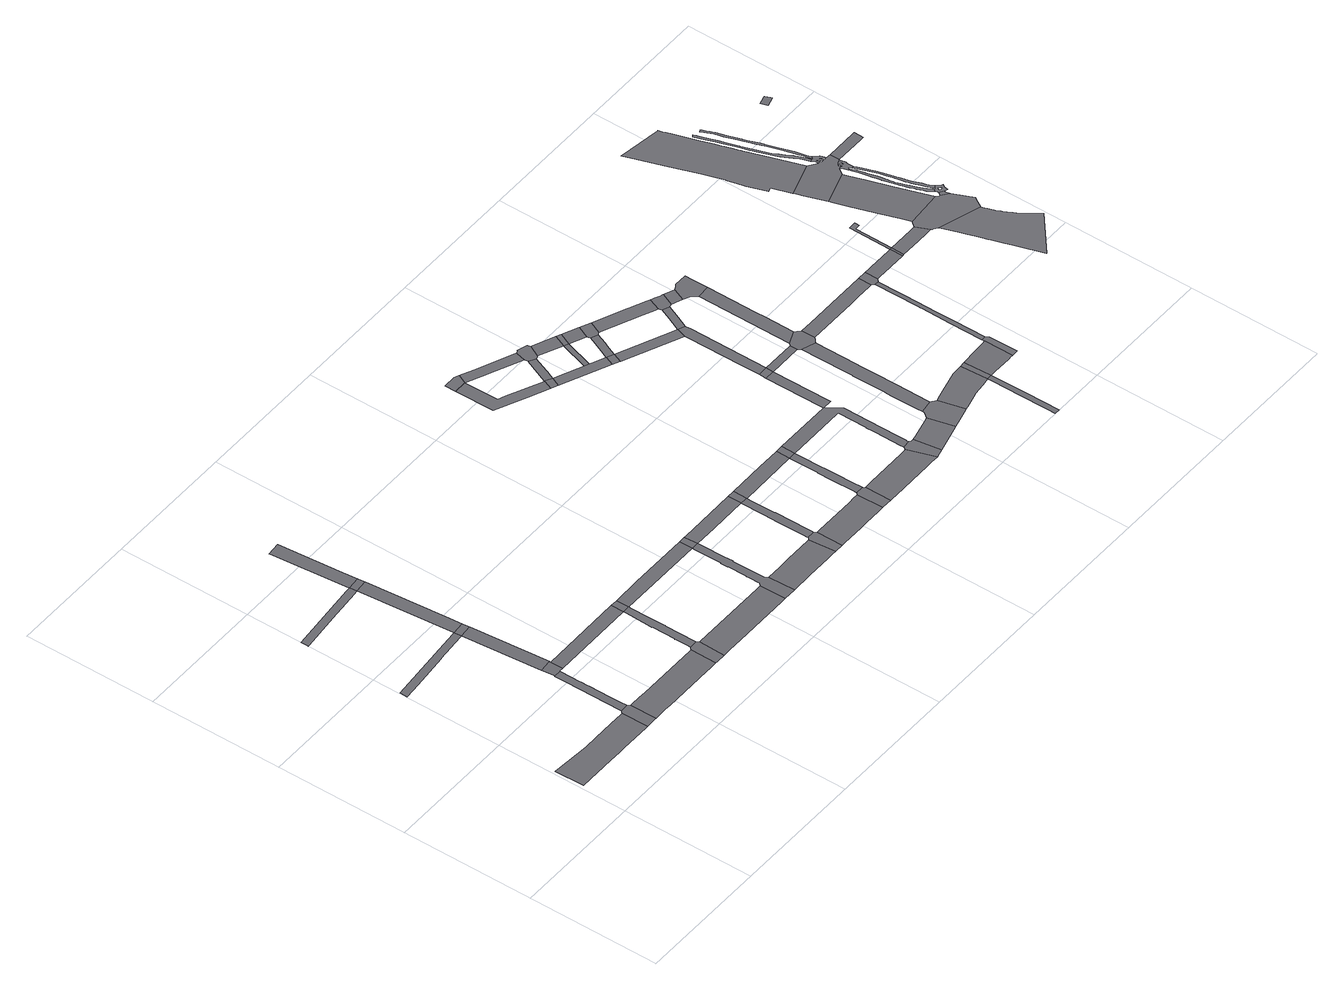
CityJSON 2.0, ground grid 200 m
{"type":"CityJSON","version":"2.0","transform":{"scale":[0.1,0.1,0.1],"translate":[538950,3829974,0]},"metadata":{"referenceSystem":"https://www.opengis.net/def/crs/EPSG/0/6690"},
"CityObjects":{
"road1":{"type":"Road","attributes":{"RoadStructureAttribute.sectionType":"1"},"geometry":[{"type":"MultiSurface","lod":"1","boundaries":[[[0,1,2,3,4,5,6,7,8,9,10,11,12,13,14,15,16,17,18]]]}]},
"road2":{"type":"Road","attributes":{"RoadStructureAttribute.sectionType":"1"},"geometry":[{"type":"MultiSurface","lod":"1","boundaries":[[[19,20,21,22,23,24,25,26,27,28,29,30]]]}]},
"road3":{"type":"Road","geometry":[{"type":"MultiSurface","lod":"1","boundaries":[[[31,32,33,34,35,18,17,36,37,38]]]}]},
"road4":{"type":"Road","attributes":{"RoadStructureAttribute.sectionType":"1"},"geometry":[{"type":"MultiSurface","lod":"1","boundaries":[[[39,40,41,42,33,32,43,44,45,46,47,48,49,50,51]]]}]},
"road5":{"type":"Road","attributes":{"RoadStructureAttribute.sectionType":"1"},"geometry":[{"type":"MultiSurface","lod":"1","boundaries":[[[52,53,54,55,56,57,58,59,60,61,62,63,64]]]}]},
"road6":{"type":"Road","geometry":[{"type":"MultiSurface","lod":"1","boundaries":[[[65,66,67,51,50,68,69,70]]]}]},
"road7":{"type":"Road","attributes":{"RoadStructureAttribute.sectionType":"1"},"geometry":[{"type":"MultiSurface","lod":"1","boundaries":[[[71,72,30,66,65]]]}]},
"road8":{"type":"Road","attributes":{"RoadStructureAttribute.sectionType":"1"},"geometry":[{"type":"MultiSurface","lod":"1","boundaries":[[[73,74,75,76,38,37,77,78,79,80,81,82,83,84,85]]]}]},
"road9":{"type":"Road","geometry":[{"type":"MultiSurface","lod":"1","boundaries":[[[86,19,30,72]]]}]},
"road10":{"type":"Road","attributes":{"RoadStructureAttribute.sectionType":"1"},"geometry":[{"type":"MultiSurface","lod":"1","boundaries":[[[87,88,89,90,19,86]]]}]},
"road11":{"type":"Road","geometry":[{"type":"MultiSurface","lod":"1","boundaries":[[[91,52,64,89,88]]]}]},
"road12":{"type":"Road","attributes":{"RoadStructureAttribute.sectionType":"1"},"geometry":[{"type":"MultiSurface","lod":"1","boundaries":[[[70,69,92,93,94]]]}]},
"road13":{"type":"Road","attributes":{"RoadStructureAttribute.sectionType":"1"},"geometry":[{"type":"MultiSurface","lod":"1","boundaries":[[[95,96,97,98,99,52,91]]]}]},
"road14":{"type":"Road","geometry":[{"type":"MultiSurface","lod":"1","boundaries":[[[100,101,85,84,102,103,104,105,106,107,108]]]}]},
"road15":{"type":"Road","attributes":{"RoadStructureAttribute.sectionType":"1"},"geometry":[{"type":"MultiSurface","lod":"1","boundaries":[[[109,110,111,112,113,114,115,116,117,118,119,93,120,121,122,123,124,125,126,127,128,129,130,131,132,133,100,108]]]}]},
"road16":{"type":"Road","geometry":[{"type":"MultiSurface","lod":"1","boundaries":[[[94,93,119,134]]]}]},
"road17":{"type":"Road","attributes":{"RoadStructureAttribute.sectionType":"1"},"geometry":[{"type":"MultiSurface","lod":"1","boundaries":[[[135,136,105,104,137,138,139,140,141,142,143]]]}]},
"road18":{"type":"Road","attributes":{"RoadStructureAttribute.sectionType":"1"},"geometry":[{"type":"MultiSurface","lod":"1","boundaries":[[[144,134,119,145,146,147]]]}]},
"road19":{"type":"Road","attributes":{"RoadStructureAttribute.sectionType":"1"},"geometry":[{"type":"MultiSurface","lod":"1","boundaries":[[[148,149,150,151,152,153,154,155,156,157,158,159,160,146,161,162,163,164,165,166,167,168,169,170,171,172,173,174,175,143,142,176,177]]]}]},
"road20":{"type":"Road","geometry":[{"type":"MultiSurface","lod":"1","boundaries":[[[147,146,160,178]]]}]},
"road21":{"type":"Road","geometry":[{"type":"MultiSurface","lod":"1","boundaries":[[[179,180,181,182,183,184,177,176,185,186,187,188,189,190]]]}]},
"road22":{"type":"Road","attributes":{"RoadStructureAttribute.sectionType":"1"},"geometry":[{"type":"MultiSurface","lod":"1","boundaries":[[[191,192,178,160,193,194,195,196]]]}]},
"road23":{"type":"Road","geometry":[{"type":"MultiSurface","lod":"1","boundaries":[[[197,198,190,189,199,200,201]]]}]},
"road24":{"type":"Road","attributes":{"RoadStructureAttribute.sectionType":"1"},"geometry":[{"type":"MultiSurface","lod":"1","boundaries":[[[202,203,204,205,206,207,197,201,208,209,210,211,212,213,214]]]}]},
"road25":{"type":"Road","geometry":[{"type":"MultiSurface","lod":"1","boundaries":[[[196,195,202,214,215]]]}]},
"road26":{"type":"Road","attributes":{"RoadStructureAttribute.sectionType":"1"},"geometry":[{"type":"MultiSurface","lod":"1","boundaries":[[[216,217,218,200,199,219,220,221,222,223,224]]]}]},
"road27":{"type":"Road","attributes":{"RoadStructureAttribute.sectionType":"1"},"geometry":[{"type":"MultiSurface","lod":"1","boundaries":[[[225,215,214,226,227,228,229]]]}]},
"road28":{"type":"Road","geometry":[{"type":"MultiSurface","lod":"1","boundaries":[[[230,231,224,223,232,233,234,235,236,237]]]}]},
"road29":{"type":"Road","attributes":{"RoadStructureAttribute.sectionType":"1"},"geometry":[{"type":"MultiSurface","lod":"1","boundaries":[[[238,239,240]]]}]},
"road30":{"type":"Road","geometry":[{"type":"MultiSurface","lod":"1","boundaries":[[[241,242,243,238,240,244]]]}]},
"road31":{"type":"Road","attributes":{"RoadStructureAttribute.sectionType":"1"},"geometry":[{"type":"MultiSurface","lod":"1","boundaries":[[[228,245,246,247,248,249,230,237,250,251,252,253,254,255,256]]]}]},
"road32":{"type":"Road","attributes":{"RoadStructureAttribute.sectionType":"1"},"geometry":[{"type":"MultiSurface","lod":"1","boundaries":[[[257,258,240,239,259,260,261,262]]]}]},
"road33":{"type":"Road","geometry":[{"type":"MultiSurface","lod":"1","boundaries":[[[229,228,256,263]]]}]},
"road34":{"type":"Road","attributes":{"RoadStructureAttribute.sectionType":"1"},"geometry":[{"type":"MultiSurface","lod":"1","boundaries":[[[264,265,244,240,266,267,268,269,270,271]]]}]},
"road35":{"type":"Road","geometry":[{"type":"MultiSurface","lod":"1","boundaries":[[[272,262,261,273,274]]]}]},
"road36":{"type":"Road","attributes":{"RoadStructureAttribute.sectionType":"1"},"geometry":[{"type":"MultiSurface","lod":"1","boundaries":[[[275,276,277,278,234,233,279,280,281,282,283,284]]]}]},
"road37":{"type":"Road","attributes":{"RoadStructureAttribute.sectionType":"1"},"geometry":[{"type":"MultiSurface","lod":"1","boundaries":[[[285,272,274,286,287,288]]]}]},
"road38":{"type":"Road","attributes":{"RoadStructureAttribute.sectionType":"1"},"geometry":[{"type":"MultiSurface","lod":"1","boundaries":[[[263,256,289,290,291,292,293,294,295,296,297,298,299,300,301,302,303,304,305,306,307,308,309,310]]]}]},
"road39":{"type":"Road","attributes":{"RoadStructureAttribute.sectionType":"1"},"geometry":[{"type":"MultiSurface","lod":"1","boundaries":[[[274,273,311,312]]]}]},
"road40":{"type":"Road","geometry":[{"type":"MultiSurface","lod":"1","boundaries":[[[313,314,271,270,315,316,285,288,317,318,319,320,321]]]}]},
"road41":{"type":"Road","geometry":[{"type":"MultiSurface","lod":"1","boundaries":[[[322,323,324,300,299,325,326,327,328,275,284,329,330,331]]]}]},
"road42":{"type":"Road","attributes":{"RoadStructureAttribute.sectionType":"1"},"geometry":[{"type":"MultiSurface","lod":"1","boundaries":[[[332,333,334,335]]]}]},
"road43":{"type":"Road","attributes":{"RoadStructureAttribute.sectionType":"1"},"geometry":[{"type":"MultiSurface","lod":"1","boundaries":[[[336,320,319,332,337]]]}]},
"road44":{"type":"Road","geometry":[{"type":"MultiSurface","lod":"1","boundaries":[[[312,311,338,339]]]}]},
"road45":{"type":"Road","geometry":[{"type":"MultiSurface","lod":"1","boundaries":[[[337,332,335,340]]]}]},
"road46":{"type":"Road","attributes":{"RoadStructureAttribute.sectionType":"1"},"geometry":[{"type":"MultiSurface","lod":"1","boundaries":[[[341,342,343,331,330,344,345]]]}]},
"road47":{"type":"Road","attributes":{"RoadStructureAttribute.sectionType":"1"},"geometry":[{"type":"MultiSurface","lod":"1","boundaries":[[[346,347,348,312,339,349,350,351]]]}]},
"road48":{"type":"Road","attributes":{"RoadStructureAttribute.sectionType":"1"},"geometry":[{"type":"MultiSurface","lod":"1","boundaries":[[[340,335,352,353]]]}]},
"road49":{"type":"Road","attributes":{"RoadStructureAttribute.sectionType":"1"},"geometry":[{"type":"MultiSurface","lod":"1","boundaries":[[[354,355,356,357,358,310]]]}]},
"road50":{"type":"Road","attributes":{"RoadStructureAttribute.sectionType":"1"},"geometry":[{"type":"MultiSurface","lod":"1","boundaries":[[[359,339,338,360,361,362]]]}]},
"road51":{"type":"Road","geometry":[{"type":"MultiSurface","lod":"1","boundaries":[[[353,352,346,351,363,364,365]]]}]},
"road52":{"type":"Road","geometry":[{"type":"MultiSurface","lod":"1","boundaries":[[[366,357,356,367]]]}]},
"road53":{"type":"Road","geometry":[{"type":"MultiSurface","lod":"1","boundaries":[[[368,369,370,371,372,373,341,345,374,375,376,377]]]}]},
"road54":{"type":"Road","attributes":{"RoadStructureAttribute.sectionType":"1"},"geometry":[{"type":"MultiSurface","lod":"1","boundaries":[[[362,361,378,379,380,366,367,381,382]]]}]},
"road55":{"type":"Road","attributes":{"RoadStructureAttribute.sectionType":"1"},"geometry":[{"type":"MultiSurface","lod":"1","boundaries":[[[367,356,383,384]]]}]},
"road56":{"type":"Road","attributes":{"RoadStructureAttribute.sectionType":"1"},"geometry":[{"type":"MultiSurface","lod":"1","boundaries":[[[385,386,387,388,365,364,389,390,391,392,393]]]}]},
"road57":{"type":"Road","attributes":{"RoadStructureAttribute.sectionType":"1"},"geometry":[{"type":"MultiSurface","lod":"1","boundaries":[[[394,395,396,397,398,399,400,401,402,403,371,370,404,405,406,407,408,409,410]]]}]},
"road58":{"type":"Road","geometry":[{"type":"MultiSurface","lod":"1","boundaries":[[[411,412,413,362,382,414,415]]]}]},
"road59":{"type":"Road","attributes":{"RoadStructureAttribute.sectionType":"1"},"geometry":[{"type":"MultiSurface","lod":"1","boundaries":[[[416,417,418,419,420,421,377,376,422,423,424,425,426]]]}]},
"road60":{"type":"Road","geometry":[{"type":"MultiSurface","lod":"1","boundaries":[[[427,428,429,430,431,384,383,432,394,410,433,434,435,436]]]}]},
"road61":{"type":"Road","geometry":[{"type":"MultiSurface","lod":"1","boundaries":[[[437,438,393,392,439,411,415,440,441,442,443]]]}]},
"road62":{"type":"Road","attributes":{"RoadStructureAttribute.sectionType":"1"},"geometry":[{"type":"MultiSurface","lod":"1","boundaries":[[[444,445,446,447,448,449,450,451,426]]]}]},
"road63":{"type":"Road","attributes":{"RoadStructureAttribute.sectionType":"1"},"geometry":[{"type":"MultiSurface","lod":"1","boundaries":[[[443,442,452,453]]]}]},
"road64":{"type":"Road","attributes":{"RoadStructureAttribute.sectionType":"1"},"geometry":[{"type":"MultiSurface","lod":"1","boundaries":[[[454,455,456,457,430,429]]]}]},
"road65":{"type":"Road","geometry":[{"type":"MultiSurface","lod":"1","boundaries":[[[458,459,460,417,416,426,451]]]}]},
"road66":{"type":"Road","geometry":[{"type":"MultiSurface","lod":"1","boundaries":[[[461,462,463,453,452,464,457,456,465,466,467,468]]]}]},
"road67":{"type":"Road","attributes":{"RoadStructureAttribute.sectionType":"1"},"geometry":[{"type":"MultiSurface","lod":"1","boundaries":[[[469,470,471,472,459,458,451,473,474,475,476,477,478,479,480]]]}]},
"road68":{"type":"Road","attributes":{"RoadStructureAttribute.sectionType":"1"},"geometry":[{"type":"MultiSurface","lod":"1","boundaries":[[[481,482,483,484,436,435,485,486,487,488,489,490]]]}]},
"road69":{"type":"Road","geometry":[{"type":"MultiSurface","lod":"1","boundaries":[[[491,492,493,494,469,480,495,496,497,498,499]]]}]},
"road70":{"type":"Road","attributes":{"RoadStructureAttribute.sectionType":"1"},"geometry":[{"type":"MultiSurface","lod":"1","boundaries":[[[500,501,502,503,504,505,491,499,506,507,508,509,510,511]]]}]},
"road71":{"type":"Road","geometry":[{"type":"MultiSurface","lod":"1","boundaries":[[[490,489,500,511,512,513]]]}]},
"road72":{"type":"Road","attributes":{"RoadStructureAttribute.sectionType":"1"},"geometry":[{"type":"MultiSurface","lod":"1","boundaries":[[[514,515,516,513,512,517,518,519,520,521]]]}]},
"road73":{"type":"Road","geometry":[{"type":"MultiSurface","lod":"1","boundaries":[[[521,520,522,523]]]}]},
"road74":{"type":"Road","attributes":{"RoadStructureAttribute.sectionType":"1"},"geometry":[{"type":"MultiSurface","lod":"1","boundaries":[[[524,525,526,527,521,523]]]}]},
"road75":{"type":"Road","attributes":{"RoadStructureAttribute.sectionType":"1"},"geometry":[{"type":"MultiSurface","lod":"1","boundaries":[[[528,523,522,529,530,531,532]]]}]},
"road76":{"type":"Road","geometry":[{"type":"MultiSurface","lod":"1","boundaries":[[[533,534,535,536,537,538,539,540,541,542,543,544,545,546,547,548,549,550,551,552,553,554,555,556,557,558,559,560,561,562,563,564]]]}]},
"road77":{"type":"Road","geometry":[{"type":"MultiSurface","lod":"1","boundaries":[[[565,566,567,568,569,570,571,572,573,574,575,576]]]}]},
"road78":{"type":"Road","geometry":[{"type":"MultiSurface","lod":"1","boundaries":[[[577,578,579,580,581,582,583,584,585,586,587,588,589,590,591,592,593,594,595,596,597,598,599,600,601,602,603,604,605,606,607,608,609]]]}]},
"road79":{"type":"Road","geometry":[{"type":"MultiSurface","lod":"1","boundaries":[[[610,576,575,532,531,611,612,613,577,609,614,615,616,617]]]}]},
"road80":{"type":"Road","geometry":[{"type":"MultiSurface","lod":"1","boundaries":[[[549,548,618,619,570,569,620,621,622,623,624,625,626,627,628,629,630,631,632,633,634,635,636,637,638,639,640]]]}]},
"road81":{"type":"Road","geometry":[{"type":"MultiSurface","lod":"1","boundaries":[[[641,642,643,644,645,646,647,648,649,650,651,652,653,654,655,656,657,658,659,660,661,662,663,664,665,666,667,668,669,670,671,672,673,674,675,676,677,678,679,680,681,682]]]}]},
"road82":{"type":"Road","geometry":[{"type":"MultiSurface","lod":"1","boundaries":[[[683,617,616,684,685,686]]]}]},
"road83":{"type":"Road","geometry":[{"type":"MultiSurface","lod":"1","boundaries":[[[687,688,689,690,691,692,693,694,695,696,697,698,699,700,701,702,703,704,705,706,707,708,709,710,711,712,713,714,715,716,717,718,719,720,721,722,723,724,725,726,727,728,729,730,731,732,733,734]]]}]},
"road84":{"type":"Road","attributes":{"RoadStructureAttribute.sectionType":"1"},"geometry":[{"type":"MultiSurface","lod":"1","boundaries":[[[735,736,737,738,739,740,741,742,743,744,745,746,747,748,749,750,751,752,753,754,755,756,757,758,759,760,761,762,763,764,765,766,767,768,769,770,771,772,773,774,775,776,777,778,779,780,781,782,783]]]}]},
"road85":{"type":"Road","geometry":[{"type":"MultiSurface","lod":"1","boundaries":[[[784,785,786,787,628,627,788,789,790,791,625,624,792,793,622,621,794,795,711,710,796,797,798,799,800,801]]]}]},
"road86":{"type":"Road","geometry":[{"type":"MultiSurface","lod":"1","boundaries":[[[802,803,783,782,682,681,804,805,640,639,806,807,637,636,808,809,810,634,633]]]}]},
"road87":{"type":"Road","attributes":{"RoadStructureAttribute.sectionType":"1"},"geometry":[{"type":"MultiSurface","lod":"1","boundaries":[[[811,812,813,814,815,816,817,818,819,820,821,822,823,824,825,801,800,826,827,828,829,830,831,832,833,834,835,836,837,838,839,840,841,842,843,844]]]}]},
"road88":{"type":"Road","attributes":{"RoadStructureAttribute.sectionType":"1"},"geometry":[{"type":"MultiSurface","lod":"1","boundaries":[[[845,846,844,843,847,848,849,850,734,733,851,852,853,683,686,854,855,856,857],[858,859,860,861,862,863,864,865,866,867,868,869,870,871]]]}]},
"road89":{"type":"Road","attributes":{"RoadStructureAttribute.sectionType":"1"},"geometry":[{"type":"MultiSurface","lod":"1","boundaries":[[[872,873,874,875,630,629,876,877,878,879,880]]]}]},
"road90":{"type":"Road","geometry":[{"type":"MultiSurface","lod":"1","boundaries":[[[881,882,883,884,885,886,887]]]}]}
},
"vertices":[
[1398,1100,0],[1291,1099,0],[1184,1099,0],[866,1099,0],[666,1099,0],[663,1099,0],[653,1099,0],[103,1143,0],[68,1145,0],[57,1146,0],[66,698,0],[652,698,0],[660,698,0],[725,699,0],[838,699,0],[926,699,0],[1400,701,0],[1421,701,0],[1412,1100,0],
[1318,3698,0],[1310,3697,0],[1288,3695,0],[21,3580,0],[14,3469,0],[14,3467,0],[265,3490,0],[831,3541,0],[831,3544,0],[1298,3587,0],[1321,3590,0],[1329,3590,0],
[1591,1112,0],[1568,1137,0],[1451,1133,0],[1450,1132,0],[1429,1115,0],[1587,702,0],[1601,702,0],[1599,1104,0],
[1447,2193,0],[1447,2019,0],[1447,2007,0],[1451,1168,0],[1567,1250,0],[1565,1408,0],[1562,1742,0],[1566,1742,0],[1566,1750,0],[1566,1873,0],[1560,1873,0],[1557,2194,0],[1453,2193,0],
[1175,5255,0],[1159,5254,0],[1114,5250,0],[9,5147,0],[7,5036,0],[7,5032,0],[23,5034,0],[602,5088,0],[711,5098,0],[711,5101,0],[1115,5138,0],[1171,5143,0],[1187,5145,0],
[1618,2410,0],[1436,2394,0],[1452,2211,0],[1563,2202,0],[1622,2203,0],[1621,2393,0],
[1628,2413,0],[1522,3607,0],
[2865,1101,0],[1891,1103,0],[1866,1103,0],[1654,1103,0],[1652,702,0],[1657,702,0],[1802,703,0],[1898,703,0],[2677,705,0],[2752,705,0],[2840,705,0],[2869,705,0],[2877,1101,0],
[1513,3715,0],
[1490,3969,0],[1383,5162,0],[1189,5145,0],[1317,3704,0],
[1373,5273,0],
[2913,2208,0],[2918,2208,0],[2917,2400,0],
[1352,5502,0],[1266,6466,0],[1069,6448,0],[1069,6444,0],[1175,5260,0],
[2911,1135,0],[2895,1119,0],[2900,705,0],[2917,705,0],[3048,705,0],[3060,1100,0],[3042,1120,0],[3030,1133,0],[3030,1134,0],
[3030,1165,0],[3030,1632,0],[3033,1632,0],[3033,1640,0],[3033,1749,0],[3028,1749,0],[3027,1749,0],[3027,1890,0],[3029,2185,0],[3029,2202,0],[3029,2209,0],[2918,2201,0],[2918,2168,0],[2916,1891,0],[2909,1891,0],[2909,1774,0],[2909,1749,0],[2911,1749,0],[2911,1383,0],[2909,1383,0],[2909,1353,0],[2911,1245,0],[2912,1245,0],[2912,1229,0],[2911,1168,0],
[3028,2401,0],
[4275,1102,0],[3080,1101,0],[3078,705,0],[3179,705,0],[3397,705,0],[3547,705,0],[4279,706,0],[4348,707,0],[4344,1102,0],
[3463,2404,0],[4371,2203,0],[4375,2203,0],[4374,2408,0],
[4503,1145,0],[4502,1146,0],[4502,1168,0],[4500,1292,0],[4499,1354,0],[4495,1654,0],[4496,1654,0],[4499,1654,0],[4498,1754,0],[4495,1754,0],[4490,1754,0],[4486,2176,0],[4486,2205,0],[4376,2179,0],[4380,1752,0],[4375,1752,0],[4374,1752,0],[4375,1646,0],[4376,1646,0],[4378,1647,0],[4379,1353,0],[4376,1353,0],[4375,1281,0],[4378,1281,0],[4380,1166,0],[4380,1143,0],[4380,1142,0],[4346,1104,0],[4551,709,0],[4534,1109,0],
[4472,2409,0],
[5360,1115,0],[4963,1113,0],[4881,1112,0],[4855,1112,0],[4809,1112,0],[4773,1111,0],[4859,713,0],[4883,714,0],[5261,714,0],[5363,715,0],[5426,715,0],[5385,1115,0],
[4842,2407,0],[4525,2409,0],[4486,2206,0],[4844,2207,0],[5412,2208,0],[5410,2412,0],
[5417,1150,0],[5417,1139,0],[5566,716,0],[5563,1116,0],[5537,1147,0],
[5412,2205,0],[5412,2171,0],[5416,1666,0],[5412,1666,0],[5417,1207,0],[5417,1171,0],[5536,1175,0],[5536,1251,0],[5531,1758,0],[5527,1758,0],[5523,2163,0],[5523,2172,0],[5523,2204,0],
[5522,2413,0],
[6335,1118,0],[6251,1117,0],[5618,1116,0],[5621,717,0],[5966,718,0],[6089,718,0],[6338,719,0],[6427,719,0],[6416,1117,0],
[6092,2417,0],[5528,2204,0],[6436,2211,0],[6441,2211,0],[6441,2417,0],
[6449,1147,0],[6445,1144,0],[6523,719,0],[6593,719,0],[6594,1118,0],[6590,1122,0],[6566,1142,0],[6566,1145,0],
[4872,6343,0],[4872,6341,0],[5069,6344,0],
[5099,6496,0],[5067,6510,0],[4870,6508,0],[5130,6482,0],
[6444,1766,0],[6440,1766,0],[6442,1536,0],[6445,1183,0],[6445,1147,0],[6564,1342,0],[6562,1537,0],[6561,1602,0],[6559,1762,0],[6554,1762,0],[6552,2151,0],[6551,2212,0],
[5186,5780,0],[5078,5829,0],[4879,5747,0],[5336,5544,0],[5639,5410,0],[5699,5547,0],
[6551,2417,0],
[5885,6148,0],[5330,6393,0],[5379,6206,0],[5481,6161,0],[5738,6048,0],[5823,6008,0],[5855,5993,0],[5897,6143,0],
[5702,5554,0],[5743,5364,0],[5804,5502,0],
[7452,1134,0],[7410,1128,0],[7364,1121,0],[6716,1119,0],[6648,719,0],[6706,719,0],[6722,719,0],[7382,722,0],[7469,722,0],[7589,722,0],
[5871,5935,0],[5860,5632,0],[5903,5731,0],[5968,5881,0],
[7454,2218,0],[7456,2218,0],[7475,2216,0],[7475,2215,0],[7476,1774,0],[7476,1766,0],[7473,1766,0],[7473,1636,0],[7473,1486,0],[7473,1209,0],[7474,1175,0],[7592,1183,0],[7593,1211,0],[7593,1230,0],[7592,1375,0],[7591,1830,0],[7591,1985,0],[7590,2215,0],[7576,2234,0],[7456,2391,0],[7452,2395,0],[7436,2416,0],
[6462,5047,0],[6524,5187,0],
[5947,6169,0],[5943,6159,0],[5872,5942,0],[5875,5944,0],[5975,5884,0],[5997,5892,0],[6015,5900,0],[6108,6075,0],[6090,6122,0],
[7627,1159,0],[7609,1171,0],[7601,1177,0],[7474,1168,0],[7477,1168,0],[7469,1157,0],[7465,1151,0],[7596,724,0],[7726,757,0],[7662,1163,0],
[6363,5746,0],[6227,5319,0],[6297,5289,0],[6432,5715,0],
[6162,6052,0],[6443,5929,0],
[6566,5001,0],[6628,5141,0],
[6512,5898,0],
[8076,1260,0],[8011,1244,0],[7731,1173,0],[8105,854,0],[8175,872,0],
[6689,5560,0],[6620,5404,0],[6580,5312,0],[6682,5268,0],[6720,5356,0],[6789,5517,0],
[6673,5609,0],[6753,5792,0],
[7585,2417,0],[7586,2462,0],[7586,3330,0],[7438,3328,0],[7438,2466,0],
[7429,4791,0],[6576,4996,0],[7430,4618,0],[7480,4768,0],
[6799,5522,0],[6831,5540,0],[6912,5722,0],
[7438,3439,0],[7587,3441,0],
[8375,1377,0],[8364,1386,0],[8340,1406,0],[8138,1373,0],[8138,1342,0],[8108,1302,0],[8297,902,0],[8443,940,0],[8512,957,0],[8414,1346,0],
[7432,4617,0],[7433,4565,0],[7438,3718,0],[7589,4654,0],[7581,4724,0],
[8095,3329,0],[8094,3441,0],
[7681,5384,0],[7664,5391,0],[7422,5498,0],[7405,5505,0],[7424,5279,0],[7583,5208,0],[7601,5201,0],[7625,5190,0],[7705,5373,0],
[8130,3289,0],[8131,3008,0],[8133,2573,0],[8133,2482,0],[8133,2479,0],[8134,2335,0],[8135,1988,0],[8135,1937,0],[8135,1833,0],[8137,1439,0],[8339,1440,0],[8337,1940,0],[8335,2277,0],[8334,2392,0],[8333,2482,0],[8333,2574,0],[8333,3218,0],
[7645,5140,0],[7571,4974,0],[7532,4886,0],[7656,4894,0],[7745,5094,0],
[9097,1483,0],[9097,1485,0],[8926,1476,0],[8801,1444,0],[8596,1392,0],[8453,1356,0],[8555,968,0],[8791,1027,0],[8807,1032,0],[8985,1054,0],[9119,1071,0],
[8379,3511,0],[8359,3531,0],[8329,3562,0],[8130,3475,0],[8107,3453,0],[8106,3316,0],[8357,3239,0],[8380,3261,0],[8406,3285,0],[8401,3487,0],
[7842,5313,0],[7762,5348,0],[7645,5142,0],[7747,5094,0],[7761,5100,0],[7795,5112,0],[7877,5298,0],
[9120,1003,0],[9122,540,0],[9123,205,0],[9124,126,0],[9122,6,0],[9207,4,0],[9202,524,0],[9199,1074,0],
[7953,5044,0],[8033,5229,0],
[8327,4013,0],[8326,4163,0],[8323,4926,0],[8123,4909,0],
[9177,1485,0],[9177,1490,0],[9164,1489,0],
[8122,5280,0],[8081,5256,0],[8060,5244,0],[8068,4994,0],[8322,5008,0],[8322,5053,0],[8321,5179,0],[8321,5281,0],
[9651,1516,0],[9598,1512,0],[9362,1500,0],[9238,1493,0],[9206,1074,0],[9251,1075,0],[9284,1075,0],[9372,1076,0],[9479,1076,0],[9564,1076,0],[9611,1077,0],[9655,1077,0],
[9305,3489,0],[9180,3489,0],[8738,3488,0],[8596,3487,0],[9177,3288,0],[9317,3288,0],[9457,3289,0],[9552,3289,0],[9608,3289,0],[9608,3490,0],
[9651,1557,0],[9651,1539,0],[9651,1526,0],[9651,1521,0],[9748,1078,0],[9744,1521,0],[9741,1524,0],[9731,1535,0],[9711,1557,0],
[9644,3255,0],[9649,2588,0],[9648,2535,0],[9648,2529,0],[9648,2391,0],[9649,2063,0],[9710,2064,0],[9708,2346,0],[9708,2488,0],[9708,2535,0],[9708,2588,0],[9706,3255,0],
[9742,3289,0],[9741,3490,0],
[10242,3491,0],[9875,3490,0],[9830,3490,0],[9832,3290,0],[9874,3290,0],[10029,3291,0],[10277,3292,0],[10276,3491,0],
[10301,3292,0],[10307,3491,0],
[10308,4064,0],[10389,4066,0],[10387,4141,0],[10278,4138,0],
[10710,3492,0],[10618,3293,0],[10791,3294,0],[10873,3294,0],[10789,3492,0],
[9593,7258,0],[9595,7254,0],[9660,7057,0],[9714,6892,0],[9772,6727,0],[9799,6648,0],[9938,6240,0],[9987,6090,0],[10036,5926,0],[10038,5917,0],[10075,5754,0],[10092,5688,0],[10102,5647,0],[10197,5363,0],[10261,5385,0],[10355,5098,0],[10858,5259,0],[10852,5279,0],[10682,5802,0],[10590,6083,0],[10585,6096,0],[10581,6109,0],[10552,6203,0],[10517,6309,0],[10505,6346,0],[10475,6439,0],[10417,6619,0],[10294,7000,0],[10274,7062,0],[10261,7101,0],[10242,7162,0],[10239,7162,0],
[11312,3865,0],[11216,4162,0],[11107,4501,0],[11032,4727,0],[11006,4806,0],[10504,4641,0],[10527,4572,0],[10586,4391,0],[10699,4040,0],[10810,3699,0],[10853,3572,0],[11394,3615,0],
[10962,3234,0],[10975,3195,0],[11042,2992,0],[11083,2866,0],[11112,2776,0],[11144,2675,0],[11169,2603,0],[11180,2567,0],[11197,2512,0],[11231,2411,0],[11276,2274,0],[11341,2065,0],[11344,2056,0],[11409,1853,0],[11973,2323,0],[11965,2332,0],[11884,2436,0],[11862,2466,0],[11844,2491,0],[11816,2534,0],[11790,2575,0],[11771,2609,0],[11749,2647,0],[11733,2676,0],[11712,2715,0],[11694,2749,0],[11676,2789,0],[11659,2826,0],[11642,2868,0],[11628,2902,0],[11610,2954,0],[11598,2990,0],[11584,3035,0],
[11436,3579,0],[10886,3286,0],[10889,3273,0],[10902,3276,0],[11639,3127,0],[11685,3196,0],[11552,3497,0],[11445,3572,0],
[10369,5053,0],[10401,4957,0],[11013,4815,0],[11076,4900,0],[11111,4908,0],[11104,4938,0],[11118,4956,0],[11140,4971,0],[11142,4972,0],[11163,4980,0],[11196,4993,0],[11202,4995,0],[11201,5143,0],[11187,5143,0],[11144,5143,0],[11140,5153,0],[11114,5143,0],[11094,5142,0],[11090,5154,0],[11058,5142,0],[11038,5142,0],[11028,5178,0],[10988,5166,0],
[10982,5328,0],[10948,5422,0],[10920,5489,0],[10908,5511,0],[10887,5549,0],[10859,5599,0],[10856,5604,0],[10821,5671,0],[10800,5711,0],[10777,5758,0],[10757,5813,0],[10721,5922,0],[10692,6004,0],[10643,6151,0],[10638,6164,0],[10636,6171,0],[10592,6326,0],[10556,6440,0],[10522,6540,0],[10478,6670,0],[10463,6719,0],[10445,6754,0],[10418,6739,0],[10472,6567,0],[10521,6445,0],[10554,6343,0],[10600,6201,0],[10610,6170,0],[10611,6169,0],[10644,6056,0],[10688,5919,0],[10737,5772,0],[10768,5690,0],[10794,5628,0],[10809,5598,0],[10822,5576,0],[10875,5474,0],[10911,5399,0],[10924,5369,0],[10942,5322,0],[10961,5267,0],[10997,5280,0],
[11478,3625,0],[11547,3516,0],[11536,3561,0],[11544,3579,0],
[11482,3720,0],[11465,3748,0],[11451,3774,0],[11444,3788,0],[11421,3835,0],[11393,3905,0],[11357,3994,0],[11334,4064,0],[11316,4114,0],[11306,4146,0],[11293,4181,0],[11287,4213,0],[11280,4258,0],[11275,4287,0],[11274,4296,0],[11263,4371,0],[11250,4428,0],[11230,4510,0],[11216,4563,0],[11209,4593,0],[11185,4677,0],[11178,4712,0],[11155,4764,0],[11147,4787,0],[11126,4780,0],[11137,4744,0],[11150,4689,0],[11161,4637,0],[11174,4582,0],[11182,4535,0],[11195,4462,0],[11211,4405,0],[11222,4346,0],[11224,4335,0],[11237,4280,0],[11252,4233,0],[11265,4178,0],[11291,4096,0],[11307,4034,0],[11325,3971,0],[11348,3917,0],[11358,3885,0],[11374,3839,0],[11392,3795,0],[11407,3757,0],[11440,3703,0],[11462,3676,0],[11492,3701,0],
[11027,5333,0],[11011,5400,0],[10977,5542,0],[10956,5600,0],[10949,5627,0],[10933,5689,0],[10900,5792,0],[10858,5921,0],[10854,5935,0],[10840,5983,0],[10830,6018,0],[10804,6083,0],[10781,6150,0],[10763,6202,0],[10758,6215,0],[10732,6305,0],[10696,6414,0],[10652,6556,0],[10637,6596,0],[10626,6626,0],[10606,6671,0],[10585,6721,0],[10578,6735,0],[10540,6718,0],[10571,6666,0],[10589,6631,0],[10607,6591,0],[10622,6551,0],[10640,6481,0],[10656,6424,0],[10697,6297,0],[10738,6187,0],[10745,6167,0],[10774,6073,0],[10780,6056,0],[10798,6005,0],[10800,5998,0],[10816,5943,0],[10844,5871,0],[10859,5821,0],[10900,5692,0],[10926,5599,0],[10934,5572,0],[10965,5455,0],[10981,5398,0],[10996,5343,0],[11004,5293,0],[11005,5280,0],[11039,5308,0],
[11207,4810,0],[11204,4840,0],[11206,4870,0],[11221,4904,0],[11170,4962,0],[11175,4947,0],[11173,4902,0],[11168,4892,0],[11131,4894,0],[11116,4884,0],[11101,4844,0],[11122,4792,0],[11144,4807,0],[11147,4814,0],[11154,4817,0],[11162,4814,0],[11177,4772,0],[11212,4780,0],
[11107,5234,0],[11075,5264,0],[10965,5257,0],[10995,5220,0],[11015,5220,0],[11028,5226,0],[11068,5216,0],[11073,5219,0],[11098,5191,0],
[11527,3778,0],[11501,3838,0],[11486,3898,0],[11447,4010,0],[11418,4107,0],[11414,4125,0],[11394,4199,0],[11392,4205,0],[11380,4252,0],[11338,4404,0],[11310,4506,0],[11289,4568,0],[11281,4598,0],[11250,4678,0],[11227,4735,0],[11228,4640,0],[11272,4526,0],[11300,4438,0],[11318,4374,0],[11329,4334,0],[11345,4254,0],[11352,4222,0],[11352,4220,0],[11359,4191,0],[11368,4149,0],[11385,4076,0],[11389,4059,0],[11407,4000,0],[11423,3945,0],[11446,3878,0],[11464,3823,0],[11505,3733,0],[11515,3716,0],[11547,3741,0],
[11600,3684,0],[11572,3709,0],[11512,3706,0],[11511,3703,0],[11508,3698,0],[11500,3698,0],[11478,3655,0],[11478,3642,0],[11478,3640,0],[11591,3562,0],[11601,3609,0],[11598,3619,0],[11628,3667,0],[11531,3652,0],[11530,3653,0],[11533,3671,0],[11535,3673,0],[11541,3679,0],[11543,3681,0],[11575,3656,0],[11572,3651,0],[11569,3646,0],[11568,3644,0],[11561,3639,0],[11548,3636,0],[11541,3636,0],[11533,3643,0],
[11707,5144,0],[11521,5144,0],[11383,5143,0],[11203,5143,0],[11542,4996,0],[11554,4996,0],[11657,4996,0],[11707,4995,0],[11713,5144,0],
[11561,6455,0],[11537,6447,0],[11422,6414,0],[11455,6314,0],[11570,6347,0],[11596,6358,0],[11586,6383,0]
]}
